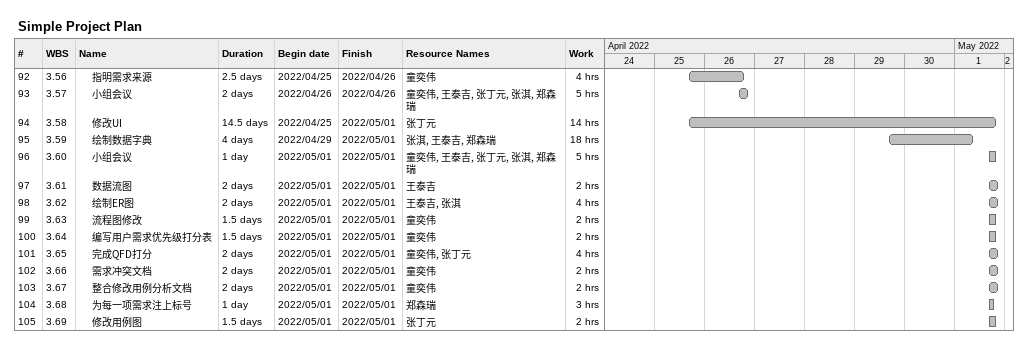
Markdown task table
Simple Project Plan

| ID | WBS | Task | Duration | Start | Finish | Resources | Work (h) |
|---|---|---|---|---|---|---|---|
| 92 | 3.56 | 指明需求来源 | 2.5d | 2022-04-25 | 2022-04-26 | 童奕伟 | 4 |
| 93 | 3.57 | 小组会议 | 2d | 2022-04-26 | 2022-04-26 | 童奕伟, 王泰吉, 张丁元, 张淇, 郑森瑞 | 5 |
| 94 | 3.58 | 修改UI | 14.5d | 2022-04-25 | 2022-05-01 | 张丁元 | 14 |
| 95 | 3.59 | 绘制数据字典 | 4d | 2022-04-29 | 2022-05-01 | 张淇, 王泰吉, 郑森瑞 | 18 |
| 96 | 3.60 | 小组会议 | 1d | 2022-05-01 | 2022-05-01 | 童奕伟, 王泰吉, 张丁元, 张淇, 郑森瑞 | 5 |
| 97 | 3.61 | 数据流图 | 2d | 2022-05-01 | 2022-05-01 | 王泰吉 | 2 |
| 98 | 3.62 | 绘制ER图 | 2d | 2022-05-01 | 2022-05-01 | 王泰吉, 张淇 | 4 |
| 99 | 3.63 | 流程图修改 | 1.5d | 2022-05-01 | 2022-05-01 | 童奕伟 | 2 |
| 100 | 3.64 | 编写用户需求优先级打分表 | 1.5d | 2022-05-01 | 2022-05-01 | 童奕伟 | 2 |
| 101 | 3.65 | 完成QFD打分 | 2d | 2022-05-01 | 2022-05-01 | 童奕伟, 张丁元 | 4 |
| 102 | 3.66 | 需求冲突文档 | 2d | 2022-05-01 | 2022-05-01 | 童奕伟 | 2 |
| 103 | 3.67 | 整合修改用例分析文档 | 2d | 2022-05-01 | 2022-05-01 | 童奕伟 | 2 |
| 104 | 3.68 | 为每一项需求注上标号 | 1d | 2022-05-01 | 2022-05-01 | 郑森瑞 | 3 |
| 105 | 3.69 | 修改用例图 | 1.5d | 2022-05-01 | 2022-05-01 | 张丁元 | 2 |
